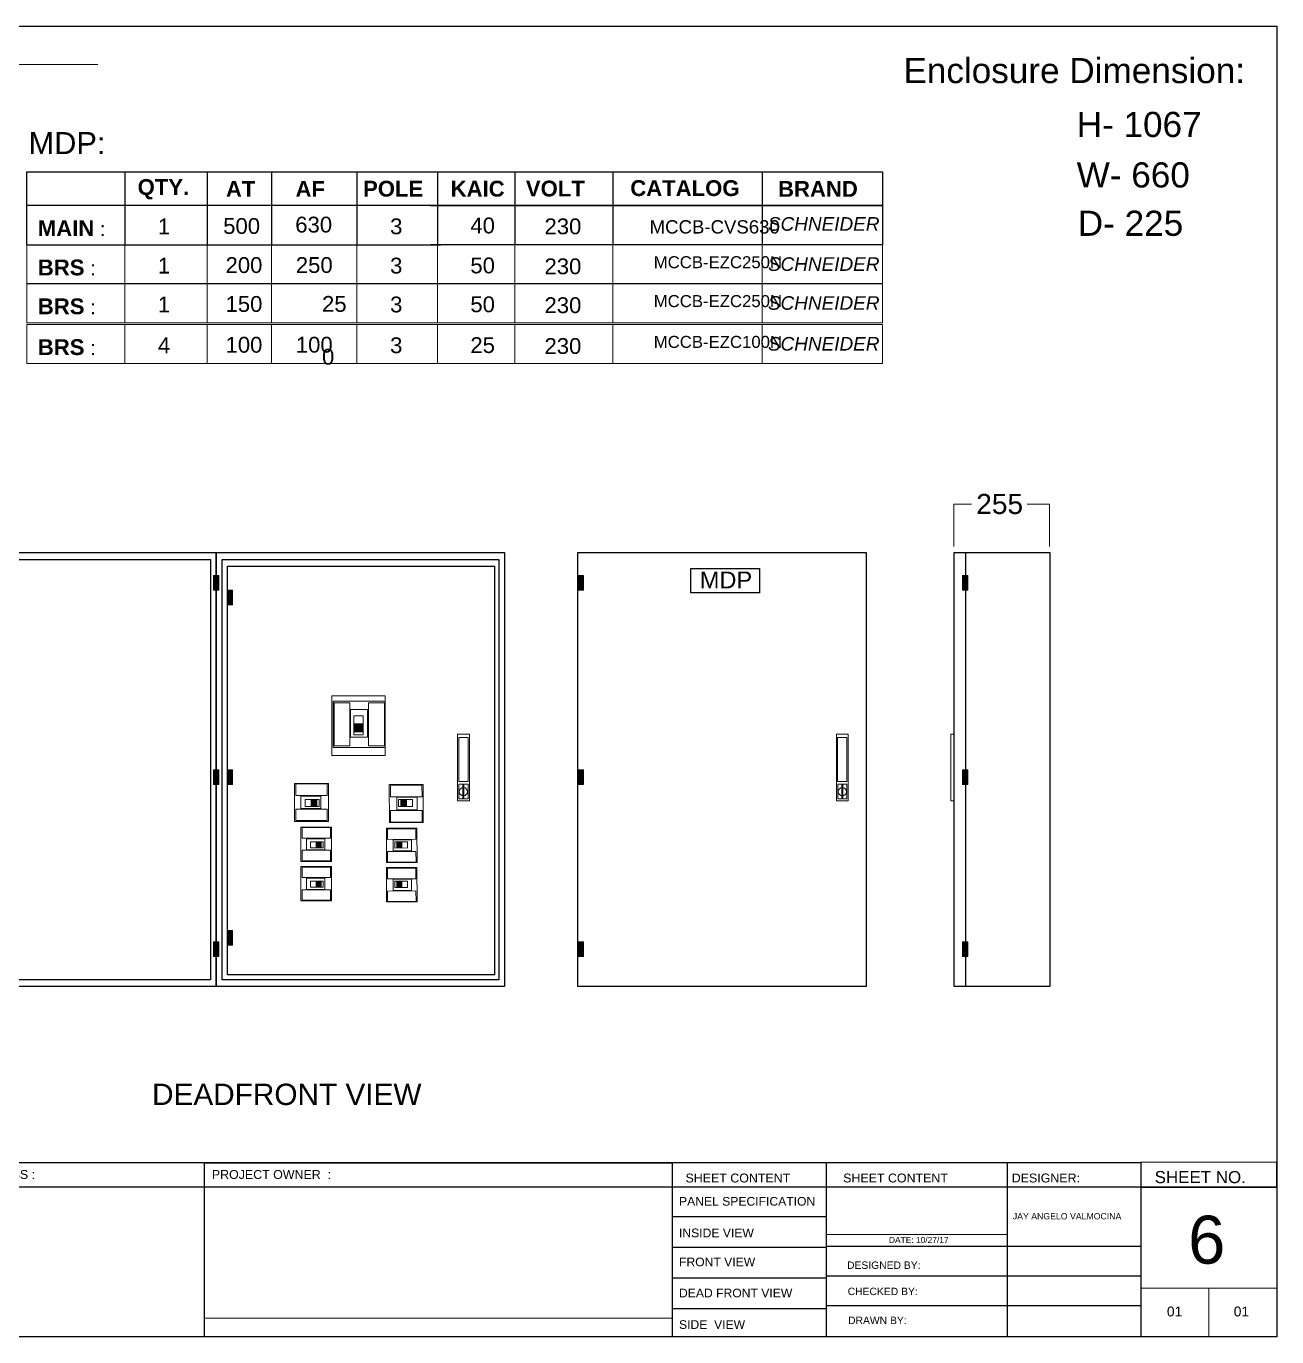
# Model space of a CAD drawing. Header units: inches. Extents: x 18739 to 22272, y 3658 to 7913.
# Drawn here: x 21817.8 to 21995.9, y 4806.9 to 4993.4 of the extents above; entities that cross this region are included whole.
import ezdxf

# ---------------------------------------------------------------- set-up
doc = ezdxf.new("R2010")
doc.units = ezdxf.units.IN
doc.header["$MEASUREMENT"] = 0
doc.layers.add('300-600AT', color=7, linetype='Continuous', lineweight=13)
doc.layers.add('ENCLOSRURE', color=7, linetype='Continuous', lineweight=20)
doc.layers.add('DOOR', color=1, linetype='Continuous')
doc.styles.get("Standard").update_dxf_attribs({"font": 'arial.ttf'})
doc.styles.add('style2', font='swissk.ttf')

msp = doc.modelspace()

# ---------------------------------------------------------------- hatches: boundary and pattern name
at = {"layer": 'ENCLOSRURE'}
h = msp.add_hatch(color=0, dxfattribs=at)
h.dxf.hatch_style = 1
h.paths.add_polyline_path([(21845.26769, 4915.19615), (21844.51574, 4915.19615), (21844.51574, 4913.10882), (21845.26769, 4913.10882)])
h = msp.add_hatch(color=0, dxfattribs=at)
h.dxf.hatch_style = 1
h.paths.add_polyline_path([(21897.16251, 4915.19615), (21896.41056, 4915.19615), (21896.41056, 4913.10882), (21897.16251, 4913.10882)])
h = msp.add_hatch(color=0, dxfattribs=at)
h.dxf.hatch_style = 1
h.paths.add_polyline_path([(21951.87094, 4915.19615), (21951.11899, 4915.19615), (21951.11899, 4913.10882), (21951.87094, 4913.10882)])
h = msp.add_hatch(color=0, dxfattribs=at)
h.dxf.hatch_style = 1
h.paths.add_polyline_path([(21847.17932, 4913.0939), (21846.42737, 4913.0939), (21846.42737, 4911.00657), (21847.17932, 4911.00657)])
h = msp.add_hatch(color=3, dxfattribs=at)
h.dxf.hatch_style = 1
h.paths.add_polyline_path([(21865.71559, 4892.96558), (21865.71559, 4894.06483), (21864.51314, 4894.06483), (21864.51314, 4892.96558)])
h = msp.add_hatch(color=0, dxfattribs=at)
h.dxf.hatch_style = 1
h.paths.add_polyline_path([(21845.26769, 4887.53969), (21844.51574, 4887.53969), (21844.51574, 4885.45236), (21845.26769, 4885.45236)])
h = msp.add_hatch(color=0, dxfattribs=at)
h.dxf.hatch_style = 1
h.paths.add_polyline_path([(21847.17932, 4887.53969), (21846.42737, 4887.53969), (21846.42737, 4885.45236), (21847.17932, 4885.45236)])
h = msp.add_hatch(color=0, dxfattribs=at)
h.dxf.hatch_style = 1
h.paths.add_polyline_path([(21897.16251, 4887.53969), (21896.41056, 4887.53969), (21896.41056, 4885.45236), (21897.16251, 4885.45236)])
h = msp.add_hatch(color=0, dxfattribs=at)
h.dxf.hatch_style = 1
h.paths.add_polyline_path([(21951.87094, 4887.53969), (21951.11899, 4887.53969), (21951.11899, 4885.45236), (21951.87094, 4885.45236)])
h = msp.add_hatch(color=3, dxfattribs=at)
h.dxf.hatch_style = 1
h.paths.add_polyline_path([(21859.21599, 4883.2677), (21858.41185, 4883.2677), (21858.41185, 4882.38808), (21859.21599, 4882.38808)])
h = msp.add_hatch(color=3, dxfattribs=at)
h.dxf.hatch_style = 1
h.paths.add_polyline_path([(21871.1674, 4882.37309), (21871.97153, 4882.37624), (21871.96808, 4883.25585), (21871.16395, 4883.2527)])
h = msp.add_hatch(color=3, dxfattribs=at)
h.dxf.hatch_style = 1
h.paths.add_polyline_path([(21859.8184, 4877.26882), (21859.09316, 4877.26882), (21859.09316, 4876.4755), (21859.8184, 4876.4755)])
h = msp.add_hatch(color=3, dxfattribs=at)
h.dxf.hatch_style = 1
h.paths.add_polyline_path([(21870.59723, 4876.46199), (21871.32246, 4876.46483), (21871.31935, 4877.25814), (21870.59412, 4877.2553)])
h = msp.add_hatch(color=3, dxfattribs=at)
h.dxf.hatch_style = 1
h.paths.add_polyline_path([(21859.8184, 4871.66054), (21859.09316, 4871.66054), (21859.09316, 4870.86722), (21859.8184, 4870.86722)])
h = msp.add_hatch(color=3, dxfattribs=at)
h.dxf.hatch_style = 1
h.paths.add_polyline_path([(21870.59723, 4870.8537), (21871.32246, 4870.85655), (21871.31935, 4871.64986), (21870.59412, 4871.64702)])
h = msp.add_hatch(color=0, dxfattribs=at)
h.dxf.hatch_style = 1
h.paths.add_polyline_path([(21847.17932, 4864.66369), (21846.42737, 4864.66369), (21846.42737, 4862.57636), (21847.17932, 4862.57636)])
h = msp.add_hatch(color=0, dxfattribs=at)
h.dxf.hatch_style = 1
h.paths.add_polyline_path([(21845.26769, 4863.04376), (21844.51574, 4863.04376), (21844.51574, 4860.95643), (21845.26769, 4860.95643)])
h = msp.add_hatch(color=0, dxfattribs=at)
h.dxf.hatch_style = 1
h.paths.add_polyline_path([(21897.16251, 4863.04376), (21896.41056, 4863.04376), (21896.41056, 4860.95643), (21897.16251, 4860.95643)])
h = msp.add_hatch(color=0, dxfattribs=at)
h.dxf.hatch_style = 1
h.paths.add_polyline_path([(21951.87094, 4863.04376), (21951.11899, 4863.04376), (21951.11899, 4860.95643), (21951.87094, 4860.95643)])

# ---------------------------------------------------------------- linework, layer by layer
for p, q in [((21852.73125, 4972.64634), (21852.73125, 4962.27128)), ((21864.91286, 4972.64634), (21864.91286, 4962.27128)), ((21876.39979, 4972.64634), (21876.39979, 4962.27128)), ((21887.3745, 4972.64634), (21887.3745, 4962.27128)), ((21901.35967, 4972.64634), (21901.35967, 4962.27128)), ((21922.58839, 4972.64634), (21922.58839, 4962.27128)), ((21728.6544, 4831.68107, 0.00935), (21976.502, 4831.68107, 0.00935)), ((21931.7597, 4806.85811, 0.01028), (21931.7597, 4831.622, 0.01028)), ((21957.54825, 4806.85811, 0.01028), (21957.54825, 4831.622, 0.01028)), ((21976.502, 4831.68107, 0.01028), (21976.502, 4806.86404, 0.01028)), ((21995.76431, 4828.13142, 0.01028), (21797.44228, 4828.1314, -0.00122)), ((21931.7597, 4823.92644, 77.40414), (21909.78355, 4823.92644, 77.40583)), ((21931.7597, 4819.56923, 77.40414), (21909.78355, 4819.56923, 77.40583)), ((21976.502, 4819.70115, 0.00863), (21931.7597, 4819.70115, 0.01028)), ((21976.502, 4815.48602, 0.00863), (21931.76463, 4815.48602, 0.01028)), ((21931.7597, 4815.21202, 77.40414), (21909.78355, 4815.21202, 77.40583)), ((21931.7597, 4810.8548, 77.40414), (21909.78355, 4810.8548, 77.40583)), ((21976.502, 4811.27089, 0.00863), (21931.7597, 4811.27089, 0.01027))]:
    msp.add_line(p, q)
at = {"color": 8}
msp.add_line((21951.54941, 4918.4425), (21951.54941, 4856.75707), dxfattribs=at)
at = {"elevation": 0.01028}
for points in [[(21728.6544, 4806.85811), (21728.6544, 4993.36027), (21995.86625, 4993.36027), (21995.86625, 4806.85811)], [(21909.78355, 4806.85811), (21843.19035, 4806.85811), (21843.19035, 4831.622), (21909.78355, 4831.622)], [(21976.502, 4828.13142), (21995.86625, 4828.11908), (21995.86625, 4831.70374), (21976.502, 4831.68107)]]:
    msp.add_lwpolyline(points, close=True, dxfattribs=at)
for points in [[(21876.79759, 4967.85399), (21817.93301, 4967.85399), (21817.93301, 4972.64634), (21876.79759, 4972.64634)], [(21817.93301, 4962.27128), (21817.93301, 4972.64634), (21843.59855, 4972.64634), (21843.59855, 4962.27128)], [(21817.93301, 4962.27128), (21817.93301, 4972.64634), (21831.88026, 4972.64634), (21831.88026, 4962.27128)], [(21875.39705, 4972.64634), (21939.71672, 4972.64634), (21939.71672, 4967.85399), (21875.39705, 4967.85399)], [(21875.39705, 4967.85399), (21939.71672, 4967.85399), (21939.71672, 4962.27128), (21875.39705, 4962.27128)], [(21817.93301, 4962.27128), (21876.79759, 4962.27128)], [(21817.93301, 4962.27128), (21876.79759, 4962.27128)]]:
    msp.add_lwpolyline(points)
at = {"color": 7}
for points in [[(21803.84424, 4918.47231), (21844.88175, 4918.47231), (21844.88175, 4856.69833), (21803.84424, 4856.69833)], [(21844.88175, 4918.47231), (21885.91926, 4918.47231), (21885.91926, 4856.69833), (21844.88175, 4856.69833)], [(21896.38036, 4918.47231), (21937.41787, 4918.47231), (21937.41787, 4856.69833), (21896.38036, 4856.69833)], [(21949.92903, 4918.47231), (21963.53802, 4918.47231), (21963.53802, 4856.69833), (21949.92903, 4856.69833)], [(21804.69702, 4917.46154), (21844.07509, 4917.46154), (21844.07509, 4857.64968), (21804.69702, 4857.64968)], [(21845.73453, 4917.46154), (21885.1126, 4917.46154), (21885.1126, 4857.64968), (21845.73453, 4857.64968)]]:
    msp.add_lwpolyline(points, close=True, dxfattribs=at)
at = {"color": 8}
for points in [[(21846.46842, 4916.51556), (21884.50118, 4916.51556), (21884.50118, 4858.34728), (21846.46842, 4858.34728)], [(21912.42456, 4916.20478), (21922.21263, 4916.20478), (21922.21263, 4912.74984), (21912.42456, 4912.74984)]]:
    msp.add_lwpolyline(points, close=True, dxfattribs=at)
at = {"layer": '300-600AT'}
for points, elevation in [([(21861.35711, 4898.08904), (21868.9227, 4898.08904), (21868.9227, 4889.59242), (21861.35711, 4889.59242)], -2258.13331), ([(21868.9227, 4897.31457), (21861.50574, 4897.31457), (21861.50574, 4890.72906), (21868.9227, 4890.72906)], -1434.5798), ([(21863.91875, 4897.0854), (21863.91875, 4890.93884), (21861.66562, 4890.93884), (21861.66562, 4897.0854)], -1434.5798), ([(21866.42313, 4892.18875), (21864.00531, 4892.18875), (21864.00531, 4896.12182), (21866.42313, 4896.12182)], -1442.93087), ([(21868.81699, 4897.0854), (21868.81699, 4890.93884), (21866.56386, 4890.93884), (21866.56386, 4897.0854)], -1434.5798), ([(21865.78795, 4892.50531), (21864.45092, 4892.50531), (21864.45092, 4895.23354), (21865.78795, 4895.23354)], -1442.93087), ([(21865.71559, 4892.96558), (21864.51314, 4892.96558), (21864.51314, 4894.06483), (21865.71559, 4894.06483)], -1442.93087), ([(21856.03458, 4885.61378), (21856.03458, 4880.18809), (21860.85205, 4880.18809), (21860.85205, 4885.61378)], -943.87756), ([(21856.20223, 4885.53645), (21860.69859, 4885.53645), (21860.69859, 4883.88823), (21856.20223, 4883.88823)], -943.87756), ([(21874.35797, 4880.03949), (21874.33671, 4885.46514), (21869.51928, 4885.44626), (21869.54054, 4880.02061)], -943.87756), ([(21874.17598, 4883.69932), (21869.67966, 4883.6817), (21869.6732, 4885.32991), (21874.16952, 4885.34753)], -943.87756), ([(21859.78425, 4883.78528), (21859.78425, 4882.01658), (21856.90711, 4882.01658), (21856.90711, 4883.78528)], -949.98658), ([(21859.55268, 4883.32063), (21859.55268, 4882.34256), (21857.55691, 4882.34256), (21857.55691, 4883.32063)], -949.98658), ([(21859.21599, 4883.2677), (21859.21599, 4882.38808), (21858.41185, 4882.38808), (21858.41185, 4883.2677)], -949.98658), ([(21870.60117, 4881.85328), (21870.59424, 4883.62196), (21873.47136, 4883.63324), (21873.47829, 4881.86456)], -949.98658), ([(21870.83091, 4882.31883), (21870.82708, 4883.2969), (21872.82284, 4883.30472), (21872.82667, 4882.32665)], -949.98658), ([(21871.1674, 4882.37309), (21871.16395, 4883.2527), (21871.96808, 4883.25585), (21871.97153, 4882.37624)], -949.98658), ([(21856.20223, 4881.95326), (21860.69859, 4881.95326), (21860.69859, 4880.30504), (21856.20223, 4880.30504)], -943.87756), ([(21874.19003, 4880.11616), (21869.6937, 4880.09854), (21869.68724, 4881.74675), (21874.18357, 4881.76437)], -943.87756), ([(21856.94914, 4879.38472), (21856.94914, 4874.49136), (21861.29395, 4874.49136), (21861.29395, 4879.38472)], -851.27091), ([(21857.10033, 4879.31498), (21861.15554, 4879.31498), (21861.15554, 4877.82847), (21857.10033, 4877.82847)], -851.27091), ([(21873.47477, 4874.35735), (21873.45559, 4879.25067), (21869.11081, 4879.23364), (21869.12999, 4874.34032)], -851.27091), ([(21873.31063, 4877.6581), (21869.25545, 4877.64221), (21869.24962, 4879.12871), (21873.3048, 4879.1446)], -851.27091), ([(21860.33091, 4877.73562), (21860.33091, 4876.14046), (21857.73606, 4876.14046), (21857.73606, 4877.73562)], -856.78055), ([(21860.12207, 4877.31656), (21860.12207, 4876.43445), (21858.32211, 4876.43445), (21858.32211, 4877.31656)], -856.78055), ([(21859.8184, 4877.26882), (21859.8184, 4876.4755), (21859.09316, 4876.4755), (21859.09316, 4877.26882)], -856.78055), ([(21870.08655, 4875.99318), (21870.0803, 4877.58833), (21872.67514, 4877.5985), (21872.68139, 4876.00335)], -856.78055), ([(21870.29375, 4876.41305), (21870.2903, 4877.29516), (21872.09024, 4877.30221), (21872.0937, 4876.42011)], -856.78055), ([(21870.59723, 4876.46199), (21870.59412, 4877.2553), (21871.31935, 4877.25814), (21871.32246, 4876.46483)], -856.78055), ([(21857.10033, 4876.08335), (21861.15554, 4876.08335), (21861.15554, 4874.59684), (21857.10033, 4874.59684)], -851.27091), ([(21873.32329, 4874.42649), (21869.26811, 4874.4106), (21869.26229, 4875.8971), (21873.31747, 4875.91299)], -851.27091), ([(21856.94914, 4873.77644), (21856.94914, 4868.88308), (21861.29395, 4868.88308), (21861.29395, 4873.77644)], -851.27091), ([(21857.10033, 4873.7067), (21861.15554, 4873.7067), (21861.15554, 4872.22019), (21857.10033, 4872.22019)], -851.27091), ([(21873.47477, 4868.74907), (21873.45559, 4873.64239), (21869.11081, 4873.62536), (21869.12999, 4868.73204)], -851.27091), ([(21873.31063, 4872.04982), (21869.25545, 4872.03393), (21869.24962, 4873.52042), (21873.3048, 4873.53632)], -851.27091), ([(21860.33091, 4872.12734), (21860.33091, 4870.53218), (21857.73606, 4870.53218), (21857.73606, 4872.12734)], -856.78055), ([(21860.12207, 4871.70828), (21860.12207, 4870.82617), (21858.32211, 4870.82617), (21858.32211, 4871.70828)], -856.78055), ([(21859.8184, 4871.66054), (21859.8184, 4870.86722), (21859.09316, 4870.86722), (21859.09316, 4871.66054)], -856.78055), ([(21870.08655, 4870.3849), (21870.0803, 4871.98005), (21872.67514, 4871.99022), (21872.68139, 4870.39507)], -856.78055), ([(21870.29375, 4870.80477), (21870.2903, 4871.68688), (21872.09024, 4871.69393), (21872.0937, 4870.81183)], -856.78055), ([(21870.59723, 4870.8537), (21870.59412, 4871.64702), (21871.31935, 4871.64986), (21871.32246, 4870.85655)], -856.78055), ([(21857.10033, 4870.47507), (21861.15554, 4870.47507), (21861.15554, 4868.98856), (21857.10033, 4868.98856)], -851.27091), ([(21873.32329, 4868.81821), (21869.26811, 4868.80232), (21869.26229, 4870.28882), (21873.31747, 4870.30471)], -851.27091)]:
    msp.add_lwpolyline(points, close=True, dxfattribs=dict(at, elevation=elevation))
at = {"layer": 'ENCLOSRURE', "color": 8}
msp.add_line((21730.55212, 4987.89212), (21828.04479, 4987.89212), dxfattribs=at)
at = {"layer": 'ENCLOSRURE'}
for p, q in [((21831.88026, 4962.27128), (21831.88026, 4956.68858)), ((21843.59855, 4962.27128), (21843.59855, 4956.68858)), ((21852.73125, 4962.27128), (21852.73125, 4956.68858)), ((21864.91286, 4962.27128), (21864.91286, 4956.68858)), ((21876.39979, 4962.27128), (21876.39979, 4956.68858)), ((21887.3745, 4962.27128), (21887.3745, 4956.68858)), ((21901.35967, 4962.27128), (21901.35967, 4956.68858)), ((21922.58839, 4962.27128), (21922.58839, 4956.68858)), ((21831.88026, 4956.73775), (21831.88026, 4951.15504)), ((21843.59855, 4956.73775), (21843.59855, 4951.15504)), ((21852.73125, 4956.73775), (21852.73125, 4951.15504)), ((21864.91286, 4956.73775), (21864.91286, 4951.15504)), ((21876.39979, 4956.73775), (21876.39979, 4951.15504)), ((21887.3745, 4956.73775), (21887.3745, 4951.15504)), ((21901.35967, 4956.73775), (21901.35967, 4951.15504)), ((21922.58839, 4956.73775), (21922.58839, 4951.15504)), ((21831.88026, 4950.93203), (21831.88026, 4945.34933)), ((21843.59855, 4950.93203), (21843.59855, 4945.34933)), ((21852.73125, 4950.93203), (21852.73125, 4945.34933)), ((21864.91286, 4950.93203), (21864.91286, 4945.34933)), ((21876.39979, 4950.93203), (21876.39979, 4945.34933)), ((21887.3745, 4950.93203), (21887.3745, 4945.34933)), ((21901.35967, 4950.93203), (21901.35967, 4945.34933)), ((21922.58839, 4950.93203), (21922.58839, 4945.34933))]:
    msp.add_line(p, q, dxfattribs=at)
at = {"layer": 'ENCLOSRURE', "color": 252}
for p, q in [((21949.88748, 4919.42991), (21949.88748, 4925.32427)), ((21949.88748, 4919.30295), (21949.88748, 4925.1973)), ((21949.90951, 4925.32427), (21952.40334, 4925.32427)), ((21960.34137, 4925.32427), (21963.51556, 4925.32427)), ((21963.49672, 4919.42991), (21963.49672, 4925.32427)), ((21963.49672, 4919.30295), (21963.49672, 4925.1973))]:
    msp.add_line(p, q, dxfattribs=at)
at = {"layer": 'ENCLOSRURE', "color": 0}
for p, q in [((21931.7597, 4821.42024), (21957.54825, 4821.42024)), ((21976.502, 4813.78395), (21995.86625, 4813.78395)), ((21986.18413, 4813.78395), (21986.20868, 4806.85811, 0.01028)), ((21843.25453, 4809.50055, 0.01028), (21909.78073, 4809.50055, -0.16217))]:
    msp.add_line(p, q, dxfattribs=at)
at = {"layer": 'ENCLOSRURE'}
for points in [[(21939.71672, 4956.68858), (21817.93301, 4956.68858), (21817.93301, 4962.27128), (21939.71672, 4962.27128)], [(21939.71672, 4951.15504), (21817.93301, 4951.15504), (21817.93301, 4956.73775), (21939.71672, 4956.73775)], [(21939.71672, 4945.34933), (21817.93301, 4945.34933), (21817.93301, 4950.93203), (21939.71672, 4950.93203)]]:
    msp.add_lwpolyline(points, close=True, dxfattribs=at)
at = {"layer": 'ENCLOSRURE', "color": 0}
for points in [[(21844.51574, 4915.19615), (21845.26769, 4915.19615), (21845.26769, 4913.10882), (21844.51574, 4913.10882)], [(21896.41056, 4915.19615), (21897.16251, 4915.19615), (21897.16251, 4913.10882), (21896.41056, 4913.10882)], [(21951.11899, 4915.19615), (21951.87094, 4915.19615), (21951.87094, 4913.10882), (21951.11899, 4913.10882)], [(21846.42737, 4913.0939), (21847.17932, 4913.0939), (21847.17932, 4911.00657), (21846.42737, 4911.00657)], [(21844.51574, 4887.53969), (21845.26769, 4887.53969), (21845.26769, 4885.45236), (21844.51574, 4885.45236)], [(21846.42737, 4887.53969), (21847.17932, 4887.53969), (21847.17932, 4885.45236), (21846.42737, 4885.45236)], [(21896.41056, 4887.53969), (21897.16251, 4887.53969), (21897.16251, 4885.45236), (21896.41056, 4885.45236)], [(21951.11899, 4887.53969), (21951.87094, 4887.53969), (21951.87094, 4885.45236), (21951.11899, 4885.45236)], [(21846.42737, 4864.66369), (21847.17932, 4864.66369), (21847.17932, 4862.57636), (21846.42737, 4862.57636)], [(21844.51574, 4863.04376), (21845.26769, 4863.04376), (21845.26769, 4860.95643), (21844.51574, 4860.95643)], [(21896.41056, 4863.04376), (21897.16251, 4863.04376), (21897.16251, 4860.95643), (21896.41056, 4860.95643)], [(21951.11899, 4863.04376), (21951.87094, 4863.04376), (21951.87094, 4860.95643), (21951.11899, 4860.95643)]]:
    msp.add_lwpolyline(points, close=True, dxfattribs=at)
at = {"layer": 'ENCLOSRURE', "color": 7}
for points in [[(21879.2192, 4892.6276), (21880.92114, 4892.6276), (21880.92114, 4883.1294), (21879.2192, 4883.1294)], [(21933.1646, 4892.6276), (21934.86654, 4892.6276), (21934.86654, 4883.1294), (21933.1646, 4883.1294)], [(21949.48146, 4892.6276), (21949.93655, 4892.6276), (21949.93655, 4883.1294), (21949.48146, 4883.1294)]]:
    msp.add_lwpolyline(points, close=True, dxfattribs=at)
at = {"layer": 'ENCLOSRURE', "color": 8}
for points in [[(21879.40279, 4892.14894), (21880.7319, 4892.14894), (21880.7319, 4885.86791), (21879.40279, 4885.86791)], [(21933.34819, 4892.14894), (21934.6773, 4892.14894), (21934.6773, 4885.86791), (21933.34819, 4885.86791)], [(21879.43461, 4885.50403), (21880.72954, 4885.50403), (21880.72954, 4883.39335), (21879.43461, 4883.39335)], [(21879.98216, 4885.49723), (21880.12573, 4885.49723), (21880.12573, 4883.40067), (21879.98216, 4883.40067)], [(21933.38001, 4885.50403), (21934.67493, 4885.50403), (21934.67493, 4883.39335), (21933.38001, 4883.39335)], [(21933.92755, 4885.49723), (21934.07113, 4885.49723), (21934.07113, 4883.40067), (21933.92755, 4883.40067)]]:
    msp.add_lwpolyline(points, close=True, dxfattribs=at)
at = {"layer": 'ENCLOSRURE', "color": 9}
for centre in [(21880.0684, 4884.42283), (21934.0138, 4884.42283)]:
    msp.add_circle(centre, 0.5902, dxfattribs=at)

# ---------------------------------------------------------------- texts
at = {"color": 0}
msp.add_text('SHEET NO.', height=1.724581, dxfattribs=at).set_placement((21978.47985, 4828.7199, 335.18722))
at = {"attachment_point": 1}
for s, width, heights, insert, char_height in [('\\pt6.1559;{\\fArial|b1|i0|c0|p34;\\H1.0975x;QTY.\\P}', 2.7127744, [0], (21833.69075, 4971.59753), 2.0519552), ('\\pt6.1559;{\\fArial|b1|i0|c0|p34;\\H1.0975x;AT\\P}', 2.7127744, [0], (21846.26184, 4971.33331), 2.0519552), ('\\pt6.1559;{\\fArial|b1|i0|c0|p34;\\H1.0975x;AF\\P}', 2.7127744, [0], (21856.16956, 4971.33331), 2.0519552), ('\\pt6.1559;{\\fArial|b1|i0|c0|p34;\\H1.0975x;POLE\\P}', 2.7127744, [0], (21865.7855, 4971.36529), 2.0519552), ('\\pt6.1559;{\\fArial|b1|i0|c0|p34;\\H1.0975x;KAIC\\P}', 2.7127744, [0], (21878.25355, 4971.3659), 2.0519552), ('\\pt6.1559;{\\fArial|b1|i0|c0|p34;\\H1.0975x;VOLT\\P}', 2.7127744, [0], (21888.961, 4971.38779), 2.0519552), ('\\pt6.1559;{\\fArial|b1|i0|c0|p34;\\H1.0975x;CATALOG\\P}', 2.7127744, [0], (21903.82935, 4971.44623), 2.0519552), ('\\pt6.1559;{\\fArial|b1|i0|c0|p34;\\H1.0975x;BRAND\\P}', 2.7127744, [0], (21924.86435, 4971.33253), 2.0519552), ('\\pt6.1559;{\\fArial|b1|i0|c0|p34;\\H1.0975x;MAIN} : \\P', 2015.4535003, [134.59132], (21819.48539, 4965.73938), 2.0519552), ('\\pt6.1559;{\\H1.0975x;1\\P}', 2.7313605, [0.83509], (21836.57471, 4966.00364), 2.0519552), ('{\\H1.0975x;500}', 2.7313605, [0.83509], (21845.87324, 4966.05709), 2.0519552), ('{\\H1.0975x;630}', 2.7313605, [0.77559], (21856.13209, 4966.25462), 2.0519552), ('\\pt6.1559;{\\H1.0975x;3\\P}', 1.1959945, [0.83509], (21869.63513, 4966.00364), 2.0519552), ('\\pt6.1559;{\\H1.0975x;40\\P}', 2.7313605, [0.83509], (21881.06021, 4966.1314), 2.0519552), ('{\\H1.0975x;230}', 2.7313605, [0.83509], (21891.61273, 4966.00364), 2.0519552), ('{\\fArial|b0|i1|c0|p34;\\H1.0975x;SCHNEIDER}', 8.8886288, [0.83509], (21923.42449, 4966.18674), 1.7586914), ('\\pt6.1559;{\\fArial|b1|i0|c0|p34;\\H1.0975x;BRS} : \\P', 15.3683282, [0], (21819.48539, 4960.15667), 2.0519552), ('{\\H1.0975x;1}', 2.7313605, [0.83509], (21836.57471, 4960.42094), 2.0519552), ('\\pt6.1559;{\\H1.0975x;200\\P}', 2.7313605, [0.83509], (21846.20651, 4960.49421), 2.0519552), ('\\pt6.1559;{\\H1.0975x;250\\P}', 2.8631838, [0.83509], (21856.2117, 4960.5007), 2.0519552), ('\\pt6.1559;{\\H1.0975x;3\\P}', 1.1959945, [0.83509], (21869.63513, 4960.42094), 2.0519552), ('\\pt6.1559;{\\H1.0975x;50\\P}', 2.7313605, [0.83509], (21881.06021, 4960.44613), 2.0519552), ('{\\H1.0975x;230}', 2.7313605, [0.83509], (21891.61273, 4960.31837), 2.0519552), ('{\\H1.0975x; }', 2.7313605, [0.83509], (21907.66558, 4960.2886), 2.0519552), ('{\\fArial|b0|i1|c0|p34;\\H1.0975x;SCHNEIDER}', 8.8886288, [0.83509], (21923.42449, 4960.47171), 1.7586914), ('\\pt6.1559;{\\fArial|b1|i0|c0|p34;\\H1.0975x;BRS} : \\P', 15.3683282, [0], (21819.48539, 4954.62314), 2.0519552), ('{\\H1.0975x;1}', 2.7313605, [0.83509], (21836.57471, 4954.8874), 2.0519552), ('\\pt6.1559;{\\H1.0975x;150\\P}', 2.8633775, [0.83509], (21846.20651, 4954.96067), 2.0519552), ('\\pt6.1559;{\\H1.0975x;3\\P}', 1.1959945, [0.83509], (21869.63513, 4954.8874), 2.0519552), ('\\pt6.1559;{\\H1.0975x;50\\P}', 2.7313605, [0.83509], (21881.06021, 4954.91259), 2.0519552), ('{\\H1.0975x;230}', 2.7313605, [0.83509], (21891.61273, 4954.78484), 2.0519552), ('{\\fArial|b0|i1|c0|p34;\\H1.0975x;SCHNEIDER}', 8.8886288, [0.83509], (21923.42449, 4954.93817), 1.7586914), ('\\pt6.1559;{\\fArial|b1|i0|c0|p34;\\H1.0975x;BRS} : \\P', 15.3683282, [0], (21819.48539, 4948.81742), 2.0519552), ('{\\H1.0975x;4}', 2.7313605, [0.83509], (21836.57471, 4949.08168), 2.0519552), ('\\pt6.1559;{\\H1.0975x;100\\P}', 2.8633775, [0.83509], (21846.20651, 4949.15496), 2.0519552), ('\\pt6.1559;{\\H1.0975x;100\\P}', 2.7313605, [0.83509], (21856.2117, 4949.16145), 2.0519552), ('\\pt6.1559;{\\H1.0975x;3\\P}', 1.1959945, [0.83509], (21869.63513, 4949.08168), 2.0519552), ('\\pt6.1559;{\\H1.0975x;25\\P}', 2.7313605, [0.83509], (21881.06021, 4949.10688), 2.0519552), ('{\\H1.0975x;230}', 2.7313605, [0.83509], (21891.61273, 4948.97912), 2.0519552), ('{\\fArial|b0|i1|c0|p34;\\H1.0975x;SCHNEIDER}', 8.8886288, [0.83509], (21923.42449, 4949.13245), 1.7586914), ('DEADFRONT VIEW', 40.3167518, [0.83509], (21835.74375, 4842.87643), 3.03264), ('DESIGNED BY:', 91.7572825, [0.83509], (21934.68286, 4817.57787, 0.01028), 1.0537831), ('CHECKED BY:', 91.7572825, [0.83509], (21934.77174, 4813.84372, 0.01028), 1.0537831), ('DRAWN BY:', 91.7572825, [0.83509], (21934.83012, 4809.72071, 0.01028), 1.053783)]:
    msp.add_mtext_dynamic_manual_height_columns(s, width=width, gutter_width=1, heights=heights, dxfattribs=dict(at, insert=insert, char_height=char_height))
note = msp.add_mtext_dynamic_manual_height_columns('\\pt0,5.1788;{\\H1.0975x;^IMCCB-CVS630\\P\\pt5.1788;\\P}', width=2.7313605, gutter_width=1, heights=[0.83509, 0], dxfattribs=dict(insert=(21902.85171, 4965.75308), char_height=1.7262576, attachment_point=1))
for column, words in zip(note.columns.linked_columns, ['\\pt5.1788;\\P']):
    column.text = words
note = msp.add_mtext_dynamic_manual_height_columns('\\pt0,4.6609;{\\H1.0975x;^IMCCB-EZC250N\\P\\pt4.6609;\\P}', width=2.7313605, gutter_width=1, heights=[0.83509, 0], dxfattribs=dict(insert=(21903.43597, 4960.62921), char_height=1.5536318, attachment_point=1))
for column, words in zip(note.columns.linked_columns, ['\\pt4.6609;\\P']):
    column.text = words
note = msp.add_mtext_dynamic_manual_height_columns('\\pt6.1559;{\\H1.0975x;25\\P\\P}', width=2.7313605, gutter_width=1, heights=[0.83509, 0], dxfattribs=dict(insert=(21856.2117, 4954.96716), char_height=2.0519552, attachment_point=1))
for column, words in zip(note.columns.linked_columns, ['\\pt6.1559;{\\H1.0975x;0\\P}']):
    column.text = words
note = msp.add_mtext_dynamic_manual_height_columns('\\pt0,4.6609;{\\H1.0975x;^IMCCB-EZC250N\\P\\pt4.6609;\\P}', width=2.7313605, gutter_width=1, heights=[0.83509, 0], dxfattribs=dict(insert=(21903.43597, 4955.09567), char_height=1.5536318, attachment_point=1))
for column, words in zip(note.columns.linked_columns, ['\\pt4.6609;\\P']):
    column.text = words
note = msp.add_mtext_dynamic_manual_height_columns('\\pt0,4.6609;{\\H1.0975x;^IMCCB-EZC100N\\P\\pt4.6609;\\P}', width=2.7313605, gutter_width=1, heights=[0.83509, 0], dxfattribs=dict(insert=(21903.43597, 4949.28996), char_height=1.5536318, attachment_point=1))
for column, words in zip(note.columns.linked_columns, ['\\pt4.6609;\\P']):
    column.text = words
at = {"color": 0, "attachment_point": 1}
for s, width, insert, char_height in [('PROJECT & ADDRESS : ', 72.1841456, (21799.17319, 4830.58877, 0.01104), 1.2645397), ('PROJECT OWNER  :', 82.6736714, (21844.25536, 4830.58877, 0.01028), 1.2645397), ('SHEET CONTENT', 70.8771784, (21911.68776, 4830.08626, 0.01028), 1.2645397), ('SHEET CONTENT', 70.8771784, (21934.13085, 4830.08626, 0.01028), 1.2645397), ('DESIGNER:', 40.9522683, (21958.13143, 4830.08626, 0.01028), 1.26454)]:
    msp.add_mtext_dynamic_manual_height_columns(s, width=width, gutter_width=1, heights=[0.83509], dxfattribs=dict(at, insert=insert, char_height=char_height))
at = {"layer": 'DOOR', "color": 253, "lineweight": 0, "style": 'style2'}
msp.add_text('6', height=6.82544, dxfattribs=at).set_placement((21983.23876, 4817.26617, -81.52197))
at = {"layer": 'ENCLOSRURE', "color": 0}
for s, height, p in [('Enclosure Dimension:', 3.5801425, (21942.70455, 4985.25788)), ('H- 1067', 3.580142, (21967.37539, 4977.59377)), ('W- 660', 3.580142, (21967.37539, 4970.40923)), ('D- 225', 3.580142, (21967.53308, 4963.52947)), ('PANEL SPECIFICATION', 1.2370564, (21910.76429, 4825.51735)), ('INSIDE VIEW', 1.2370564, (21910.76429, 4821.02043)), ('DATE: 10/27/17', 0.8535554, (21940.65768, 4820.21271)), ('FRONT VIEW', 1.237056, (21910.76429, 4816.88693)), ('DEAD FRONT VIEW', 1.2370564, (21910.76429, 4812.46836)), ('01', 1.401898, (21980.22385, 4809.76021)), ('01', 1.401898, (21989.73757, 4809.76021)), ('SIDE  VIEW', 1.237056, (21910.76429, 4807.97852))]:
    msp.add_text(s, height=height, dxfattribs=at).set_placement(p)
at = {"layer": 'ENCLOSRURE', "color": 0, "style": 'style2'}
for s, height, p in [('MDP:  ', 3.134154, (21818.16437, 4975.16209)), ('JAY ANGELO VALMOCINA', 0.8881502, (21958.29089, 4823.56586))]:
    msp.add_text(s, height=height, dxfattribs=at).set_placement(p)
at = {"layer": 'ENCLOSRURE'}
for s, height, p in [('255', 2.861161, (21953.07835, 4923.94318)), ('MDP', 2.401156, (21913.72473, 4913.36053))]:
    msp.add_text(s, height=height, dxfattribs=at).set_placement(p)

doc.saveas('drawing.dxf')
